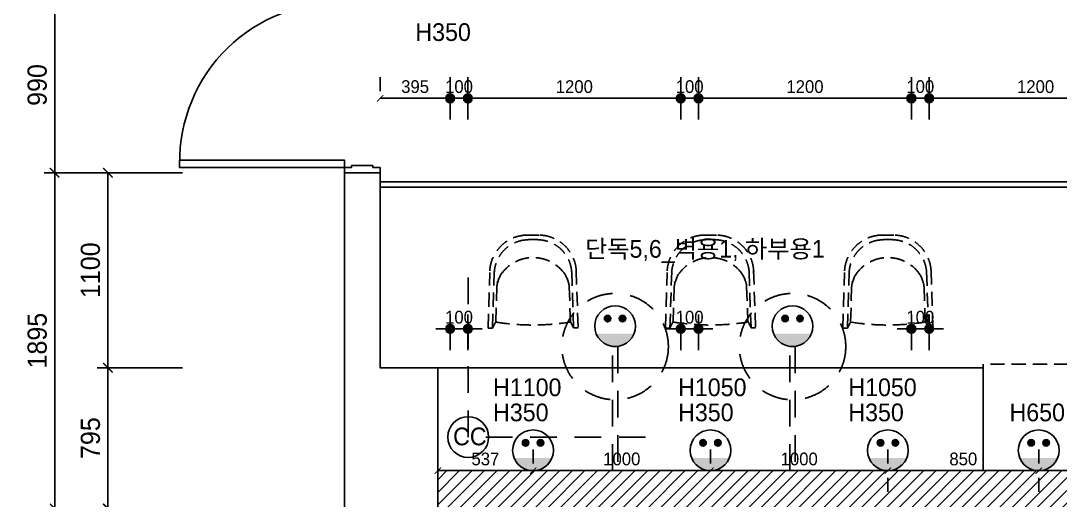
# Model space of a CAD drawing. Header units: millimetres. Extents: x 166504 to 219682, y 69800 to 112988.
# Drawn here: x 193913 to 199772, y 83642 to 86348 of the extents above; entities that cross this region are included whole.
import ezdxf
from ezdxf.enums import TextEntityAlignment as Align

# ---------------------------------------------------------------- set-up
doc = ezdxf.new("R2010")
doc.units = ezdxf.units.MM
doc.header["$LTSCALE"] = 100
doc.header["$PDMODE"] = 3
doc.linetypes.add('DH-HID2', pattern=[1.2, 0.8, -0.4])
doc.linetypes.add('HID', pattern=[2.5, 1.5, -1])
doc.layers.get('DEFPOINTS').update_dxf_attribs({"color": 248})
for name, color, linetype in [('04_FUR', 6, 'Continuous'), ('07-DIM WAL', 5, 'Continuous'), ('3.기호.계단선', 30, 'Continuous'), ('6FUR', 6, 'Continuous'), ('C-WALL1', 2, 'Continuous'), ('CO-DO-FR', 7, 'Continuous'), ('CO-DOOR', 8, 'Continuous'), ('E-DIM(OUT)', 1, 'Continuous'), ('FU-FURM', 251, 'DH-HID2'), ('FUR1', 6, 'Continuous'), ('RC-LIGHT', 7, 'Continuous'), ('WAL NEW', 3, 'Continuous'), ('설비', 140, 'Continuous')]:
    doc.layers.add(name, color=color, linetype=linetype)
doc.styles.add('YOURNAME', font='HY울릉도M.TTF')
doc.styles.add('코레일둥고', font='Korail_Round_Gothic_Medium.ttf')
doc.dimstyles.new('YOURNAME-40', dxfattribs={"dimscale": 40, "dimtxt": 1.8, "dimasz": 0.9, "dimexe": 1, "dimexo": 3, "dimgap": 0.7, "dimtad": 1, "dimdec": 0, "dimzin": 0, "dimdsep": 46, "dimtxsty": 'YOURNAME', "dimblk": 'ARCHTICK', "dimcen": 0, "dimclrd": 1, "dimclre": 1, "dimclrt": 7, "dimadec": 0, "dimazin": 0, "dimtfac": 1, "dimtdec": 0, "dimtix": 1, "dimtmove": 2, "dimatfit": 3, "dimldrblk": 'ARCHTICK', "dimfxl": 1, "dimtolj": 1, "dimtzin": 0, "dimarcsym": 0})
doc.dimstyles.new('YOURNAME-60', dxfattribs={"dimscale": 60, "dimtxt": 1.8, "dimasz": 0.9, "dimexe": 1, "dimexo": 3, "dimgap": 0.7, "dimtad": 1, "dimdec": 0, "dimzin": 0, "dimdsep": 46, "dimtxsty": 'YOURNAME', "dimblk": 'ARCHTICK', "dimcen": 0, "dimclrd": 1, "dimclre": 1, "dimclrt": 7, "dimadec": 0, "dimazin": 0, "dimtfac": 1, "dimtdec": 0, "dimtix": 1, "dimtmove": 2, "dimatfit": 3, "dimldrblk": 'ARCHTICK', "dimfxl": 1, "dimtolj": 1, "dimtzin": 0, "dimarcsym": 0})

# ---------------------------------------------------------------- blocks, each defined once
blk = doc.blocks.new('_ArchTick')
at = {"color": 0, "linetype": 'ByBlock', "const_width": 0.15}
blk.add_lwpolyline([(-0.5, -0.5), (0.5, 0.5)], dxfattribs=at)
blk = doc.blocks.new('*D949')
at = {"layer": 'DEFPOINTS', "color": 0}
for p in [(193804.4, 90045.3), (195004.4, 90045.3), (195004.4, 83595.3)]:
    blk.add_point(p, dxfattribs=at)
at = {"layer": 'E-DIM(OUT)', "color": 1, "lineweight": -2}
for p, q in [((194824.4, 90045.3), (193744.4, 90045.3)), ((193804.4, 83595.3), (193804.4, 90045.3)), ((194824.4, 83595.3), (193744.4, 83595.3))]:
    blk.add_line(p, q, dxfattribs=at)
at = {"layer": 'E-DIM(OUT)', "color": 1, "lineweight": -2, "xscale": 54, "yscale": 54, "zscale": 54}
for p, rotation in [((193804.4, 90045.3), 90), ((193804.4, 83595.3), 270)]:
    blk.add_blockref('_ArchTick', p, dxfattribs=dict(at, rotation=rotation))
at = {"layer": 'E-DIM(OUT)', "color": 7, "insert": (193706.2, 86820.3), "char_height": 108, "attachment_point": 5, "rotation": 90, "style": 'YOURNAME'}
blk.add_mtext('\\A1;6450', dxfattribs=at)
blk = doc.blocks.new('*D953')
at = {"layer": 'DEFPOINTS', "color": 0}
for p in [(195004.4, 86480.3), (194104.4, 85490.3), (195004.4, 85490.3)]:
    blk.add_point(p, dxfattribs=at)
at = {"layer": 'E-DIM(OUT)', "color": 1, "lineweight": -2}
for p, q in [((194824.4, 86480.3), (194044.4, 86480.3)), ((194104.4, 86480.3), (194104.4, 85490.3)), ((194824.4, 85490.3), (194044.4, 85490.3))]:
    blk.add_line(p, q, dxfattribs=at)
at = {"layer": 'E-DIM(OUT)', "color": 1, "lineweight": -2, "xscale": 54, "yscale": 54, "zscale": 54}
for p, rotation in [((194104.4, 86480.3), 90), ((194104.4, 85490.3), 270)]:
    blk.add_blockref('_ArchTick', p, dxfattribs=dict(at, rotation=rotation))
at = {"layer": 'E-DIM(OUT)', "color": 7, "insert": (194006.2, 85985.3), "char_height": 108, "attachment_point": 5, "rotation": 90, "style": 'YOURNAME'}
blk.add_mtext('\\A1;990', dxfattribs=at)
blk = doc.blocks.new('*D954')
at = {"layer": 'DEFPOINTS', "color": 0}
for p in [(195004.4, 85490.3), (194104.4, 83595.3), (195004.4, 83595.3)]:
    blk.add_point(p, dxfattribs=at)
at = {"layer": 'E-DIM(OUT)', "color": 1, "lineweight": -2}
for p, q in [((194824.4, 85490.3), (194044.4, 85490.3)), ((194104.4, 85490.3), (194104.4, 83595.3)), ((194824.4, 83595.3), (194044.4, 83595.3))]:
    blk.add_line(p, q, dxfattribs=at)
at = {"layer": 'E-DIM(OUT)', "color": 1, "lineweight": -2, "xscale": 54, "yscale": 54, "zscale": 54}
for p, rotation in [((194104.4, 85490.3), 90), ((194104.4, 83595.3), 270)]:
    blk.add_blockref('_ArchTick', p, dxfattribs=dict(at, rotation=rotation))
at = {"layer": 'E-DIM(OUT)', "color": 7, "insert": (194006.2, 84542.8), "char_height": 108, "attachment_point": 5, "rotation": 90, "style": 'YOURNAME'}
blk.add_mtext('\\A1;1895', dxfattribs=at)
blk = doc.blocks.new('*D955')
at = {"layer": 'DEFPOINTS', "color": 0}
for p in [(194404.4, 84390.3), (195004.4, 84390.3), (195004.4, 83595.3)]:
    blk.add_point(p, dxfattribs=at)
at = {"layer": 'E-DIM(OUT)', "color": 1, "lineweight": -2}
for p, q in [((194824.4, 84390.3), (194344.4, 84390.3)), ((194404.4, 83595.3), (194404.4, 84390.3)), ((194824.4, 83595.3), (194344.4, 83595.3))]:
    blk.add_line(p, q, dxfattribs=at)
at = {"layer": 'E-DIM(OUT)', "color": 1, "lineweight": -2, "xscale": 54, "yscale": 54, "zscale": 54}
for p, rotation in [((194404.4, 84390.3), 90), ((194404.4, 83595.3), 270)]:
    blk.add_blockref('_ArchTick', p, dxfattribs=dict(at, rotation=rotation))
at = {"layer": 'E-DIM(OUT)', "color": 7, "insert": (194306.3, 83992.8), "char_height": 108, "attachment_point": 5, "rotation": 90, "style": 'YOURNAME'}
blk.add_mtext('\\A1;795', dxfattribs=at)
blk = doc.blocks.new('*D956')
at = {"layer": 'DEFPOINTS', "color": 0}
for p in [(194404.4, 85490.3), (195004.4, 85490.3), (195004.4, 84390.3)]:
    blk.add_point(p, dxfattribs=at)
at = {"layer": 'E-DIM(OUT)', "color": 1, "lineweight": -2}
for p, q in [((194824.4, 85490.3), (194344.4, 85490.3)), ((194404.4, 84390.3), (194404.4, 85490.3)), ((194824.4, 84390.3), (194344.4, 84390.3))]:
    blk.add_line(p, q, dxfattribs=at)
at = {"layer": 'E-DIM(OUT)', "color": 1, "lineweight": -2, "xscale": 54, "yscale": 54, "zscale": 54}
for p, rotation in [((194404.4, 85490.3), 90), ((194404.4, 84390.3), 270)]:
    blk.add_blockref('_ArchTick', p, dxfattribs=dict(at, rotation=rotation))
at = {"layer": 'E-DIM(OUT)', "color": 7, "insert": (194306.2, 84940.3), "char_height": 108, "attachment_point": 5, "rotation": 90, "style": 'YOURNAME'}
blk.add_mtext('\\A1;1100', dxfattribs=at)
blk = doc.blocks.new('VUDAUSEH')
at = {"layer": 'C-WALL1'}
for points in [[(164883.9, 107641.1), (164883.9, 105546.1), (165641.9, 105546.1)], [(165083.9, 107641.1), (164883.9, 107641.1), (165083.9, 107641.1), (165083.9, 106541.1), (165408.9, 106541.1), (165408.9, 105746.1), (165641.9, 105746.1), (165641.9, 105546.1), (165641.9, 105746.1)]]:
    blk.add_lwpolyline(points, dxfattribs=at)
at = {"layer": 'CO-DO-FR'}
blk.add_lwpolyline([(164883.9, 107641.1), (165083.9, 107641.1), (165083.9, 107671.1), (165043.9, 107671.1), (165043.9, 107681.1), (164923.9, 107681.1), (164923.9, 107671.1), (164883.9, 107671.1), (164883.9, 107641.1)], close=True, dxfattribs=at)
at = {"layer": 'CO-DOOR'}
blk.add_lwpolyline([(163953.9, 107711.1), (164883.9, 107711.1), (164883.9, 107671.1), (163953.9, 107671.1)], close=True, dxfattribs=at)
blk.add_arc((164854.4, 107701.1), 900.5, 88.1182, 180.63629, dxfattribs=at)
blk = doc.blocks.new('CJSWJDHE')
at = {"layer": 'WAL NEW'}
h = blk.add_hatch(dxfattribs=at)
h.set_pattern_fill('_USER', color=256, scale=50, angle=45, pattern_type=0)
h.set_pattern_definition([(45, (25800, -15), (-35.355339, 35.355339), [])])
h.paths.add_polyline_path([(207766.4, 83590.3), (207557.4, 83590.3), (207557.4, 83795.3), (207044.4, 83795.3), (207044.4, 83590.3), (201414.4, 83590.3), (201414.4, 83800.3), (200894.4, 83800.3), (200894.4, 83595.3), (196263.4, 83595.3), (196263.4, 83809.3), (207566.4, 83809.3, -0.414214), (207766.4, 83609.3)])
h.paths.add_polyline_path([(205768, 84106.3), (205768, 84293.3), (205914.9, 84293.3), (205914.9, 84106.3)], flags=9)
h.paths.add_polyline_path([(196125, 83599.5), (196125, 83805.1), (196270.7, 83805.1), (196270.7, 83599.5)], flags=9)
h.paths.add_polyline_path([(196123.7, 84003.7), (196123.7, 84195.9), (196270.6, 84195.9), (196270.6, 84003.7)], flags=9)
h.paths.add_polyline_path([(197665.4, 83948.9), (197936.3, 83948.9), (197936.3, 83802), (197665.4, 83802)], flags=9)
at = {"layer": 'FU-FURM', "color": 8}
for p, q in [((196756.4, 85138.5), (196834.3, 85138.6)), ((197756.4, 85138.5), (197834.3, 85138.6)), ((198756.4, 85138.5), (198834.3, 85138.6)), ((196774.4, 85113.2), (196827.5, 85113.2)), ((197774.4, 85113.2), (197827.5, 85113.2)), ((198774.4, 85113.2), (198827.5, 85113.2)), ((196547.1, 84613.7), (196556.8, 84927.8)), ((196572.4, 84613.7), (196582.4, 84934.3)), ((196610.9, 84898.3), (196608.8, 84893)), ((196613.2, 84903.4), (196610.9, 84898.3)), ((196615.4, 84908.1), (196613.2, 84903.4)), ((196617.5, 84912.3), (196615.4, 84908.1)), ((196983.5, 84912.8), (196985.7, 84908.6)), ((196985.7, 84908.6), (196987.9, 84903.8)), ((196987.9, 84903.8), (196990.1, 84898.8)), ((196990.1, 84898.8), (196992.3, 84893.5)), ((197018.7, 84932.4), (197029.4, 84614.3)), ((197043.9, 84939.1), (197054.7, 84614.3)), ((197547.1, 84613.7), (197556.8, 84927.8)), ((197572.4, 84613.7), (197582.4, 84934.3)), ((197610.9, 84898.3), (197608.8, 84893)), ((197613.2, 84903.4), (197610.9, 84898.3)), ((197615.4, 84908.1), (197613.2, 84903.4)), ((197617.5, 84912.3), (197615.4, 84908.1)), ((197983.5, 84912.8), (197985.7, 84908.6)), ((197985.7, 84908.6), (197987.9, 84903.8)), ((197987.9, 84903.8), (197990.1, 84898.8)), ((197990.1, 84898.8), (197992.3, 84893.5)), ((198018.7, 84932.4), (198029.4, 84614.3)), ((198043.9, 84939.1), (198054.7, 84614.3)), ((198547.1, 84613.7), (198556.8, 84927.8)), ((198572.4, 84613.7), (198582.4, 84934.3)), ((198610.9, 84898.3), (198608.8, 84893)), ((198613.2, 84903.4), (198610.9, 84898.3)), ((198615.4, 84908.1), (198613.2, 84903.4)), ((198617.5, 84912.3), (198615.4, 84908.1)), ((198983.5, 84912.8), (198985.7, 84908.6)), ((198985.7, 84908.6), (198987.9, 84903.8)), ((198987.9, 84903.8), (198990.1, 84898.8)), ((198990.1, 84898.8), (198992.3, 84893.5)), ((199018.7, 84932.4), (199029.4, 84614.3)), ((199043.9, 84939.1), (199054.7, 84614.3)), ((196590.4, 84647.5), (196596.6, 84846.1)), ((196596.9, 84849.5), (196596.6, 84846.1)), ((196597.3, 84852.8), (196596.9, 84849.5)), ((196597.7, 84856), (196597.3, 84852.8)), ((196598.2, 84859.1), (196597.7, 84856)), ((196598.8, 84862.4), (196598.2, 84859.1)), ((196599.6, 84865.8), (196598.8, 84862.4)), ((196600.5, 84869.4), (196599.6, 84865.8)), ((196601.7, 84873.4), (196600.5, 84869.4)), ((196603.2, 84877.8), (196601.7, 84873.4)), ((196604.9, 84882.6), (196603.2, 84877.8)), ((196606.8, 84887.8), (196604.9, 84882.6)), ((196608.8, 84893), (196606.8, 84887.8)), ((196992.3, 84893.5), (196994.4, 84888.2)), ((196994.4, 84888.2), (196996.3, 84883.1)), ((196996.3, 84883.1), (196998, 84878.3)), ((196998, 84878.3), (196999.4, 84873.9)), ((196999.4, 84873.9), (197000.6, 84869.9)), ((197000.6, 84869.9), (197001.6, 84866.3)), ((197001.6, 84866.3), (197002.4, 84862.9)), ((197002.4, 84862.9), (197003, 84859.6)), ((197003, 84859.6), (197003.5, 84856.5)), ((197003.5, 84856.5), (197003.9, 84853.3)), ((197003.9, 84853.3), (197004.3, 84850)), ((197004.3, 84850), (197004.7, 84846.6)), ((197004.7, 84846.6), (197011.3, 84648.1)), ((197590.4, 84647.5), (197596.6, 84846.1)), ((197596.9, 84849.5), (197596.6, 84846.1)), ((197597.3, 84852.8), (197596.9, 84849.5)), ((197597.7, 84856), (197597.3, 84852.8)), ((197598.2, 84859.1), (197597.7, 84856)), ((197598.8, 84862.4), (197598.2, 84859.1)), ((197599.6, 84865.8), (197598.8, 84862.4)), ((197600.5, 84869.4), (197599.6, 84865.8)), ((197601.7, 84873.4), (197600.5, 84869.4)), ((197603.2, 84877.8), (197601.7, 84873.4)), ((197604.9, 84882.6), (197603.2, 84877.8)), ((197606.8, 84887.8), (197604.9, 84882.6)), ((197608.8, 84893), (197606.8, 84887.8)), ((197992.3, 84893.5), (197994.4, 84888.2)), ((197994.4, 84888.2), (197996.3, 84883.1)), ((197996.3, 84883.1), (197998, 84878.3)), ((197998, 84878.3), (197999.4, 84873.9)), ((197999.4, 84873.9), (198000.6, 84869.9)), ((198000.6, 84869.9), (198001.6, 84866.3)), ((198001.6, 84866.3), (198002.4, 84862.9)), ((198002.4, 84862.9), (198003, 84859.6)), ((198003, 84859.6), (198003.5, 84856.5)), ((198003.5, 84856.5), (198003.9, 84853.3)), ((198003.9, 84853.3), (198004.3, 84850)), ((198004.3, 84850), (198004.7, 84846.6)), ((198004.7, 84846.6), (198011.3, 84648.1)), ((198590.4, 84647.5), (198596.6, 84846.1)), ((198596.9, 84849.5), (198596.6, 84846.1)), ((198597.3, 84852.8), (198596.9, 84849.5)), ((198597.7, 84856), (198597.3, 84852.8)), ((198598.2, 84859.1), (198597.7, 84856)), ((198598.8, 84862.4), (198598.2, 84859.1)), ((198599.6, 84865.8), (198598.8, 84862.4)), ((198600.5, 84869.4), (198599.6, 84865.8)), ((198601.7, 84873.4), (198600.5, 84869.4)), ((198603.2, 84877.8), (198601.7, 84873.4)), ((198604.9, 84882.6), (198603.2, 84877.8)), ((198606.8, 84887.8), (198604.9, 84882.6)), ((198608.8, 84893), (198606.8, 84887.8)), ((198992.3, 84893.5), (198994.4, 84888.2)), ((198994.4, 84888.2), (198996.3, 84883.1)), ((198996.3, 84883.1), (198998, 84878.3)), ((198998, 84878.3), (198999.4, 84873.9)), ((198999.4, 84873.9), (199000.6, 84869.9)), ((199000.6, 84869.9), (199001.6, 84866.3)), ((199001.6, 84866.3), (199002.4, 84862.9)), ((199002.4, 84862.9), (199003, 84859.6)), ((199003, 84859.6), (199003.5, 84856.5)), ((199003.5, 84856.5), (199003.9, 84853.3)), ((199003.9, 84853.3), (199004.3, 84850)), ((199004.3, 84850), (199004.7, 84846.6)), ((199004.7, 84846.6), (199011.3, 84648.1)), ((196572.4, 84613.7), (196547.1, 84613.7)), ((196589.3, 84647.6), (196572.4, 84613.7)), ((197012.4, 84648.1), (197029.4, 84614.3)), ((197054.7, 84614.3), (197029.4, 84614.3)), ((197572.4, 84613.7), (197547.1, 84613.7)), ((197589.3, 84647.6), (197572.4, 84613.7)), ((198012.4, 84648.1), (198029.4, 84614.3)), ((198054.7, 84614.3), (198029.4, 84614.3)), ((198572.4, 84613.7), (198547.1, 84613.7)), ((198589.3, 84647.6), (198572.4, 84613.7)), ((199012.4, 84648.1), (199029.4, 84614.3)), ((199054.7, 84614.3), (199029.4, 84614.3))]:
    blk.add_line(p, q, dxfattribs=at)
blk.add_lwpolyline([(199338.4, 83809.3), (199938.4, 83809.3), (199938.4, 84409.3), (199338.4, 84409.3)], close=True, dxfattribs=at)
for centre, radius, start, end in [((196770, 84924.9), 213.6, 90.90916, 178.7855), ((196831, 84925), 213.6, 1.35671, 89.233), ((197770, 84924.9), 213.6, 90.90916, 178.7855), ((197831, 84925), 213.6, 1.35671, 89.233), ((198770, 84924.9), 213.6, 90.90916, 178.7855), ((198831, 84925), 213.6, 1.35671, 89.233), ((196776.4, 84917.6), 194.3, 90.90924, 178.78542), ((196824.7, 84917.7), 194.3, 1.35653, 89.23304), ((197776.4, 84917.6), 194.3, 90.90924, 178.78542), ((197824.7, 84917.7), 194.3, 1.35653, 89.23304), ((198776.4, 84917.6), 194.3, 90.90924, 178.78542), ((198824.7, 84917.7), 194.3, 1.35653, 89.23304), ((196800.7, 84793.2), 218.5, 33.19496, 146.94725), ((197800.7, 84793.2), 218.5, 33.19496, 146.94725), ((198800.7, 84793.2), 218.5, 33.19496, 146.94725), ((196800.7, 84793.2), 218.5, 158.34937, 158.47219), ((196800.7, 84793.2), 218.5, 21.66998, 21.79281), ((197800.7, 84793.2), 218.5, 158.34937, 158.47219), ((197800.7, 84793.2), 218.5, 21.66998, 21.79281), ((198800.7, 84793.2), 218.5, 158.34937, 158.47219), ((198800.7, 84793.2), 218.5, 21.66998, 21.79281), ((196799.2, 85961.5), 1330.6, 260.92322, 279.2189), ((197799.2, 85961.5), 1330.6, 260.92322, 279.2189), ((198799.2, 85961.5), 1330.6, 260.92322, 279.2189)]:
    blk.add_arc(centre, radius, start, end, dxfattribs=at)
at = {"layer": 'FUR1', "color": 8, "transparency": 33554687}
blk.add_lwpolyline([(195938.4, 84715.3), (195938.4, 84390.3), (196263.4, 84390.3)], dxfattribs=at)
at = {"layer": 'FUR1', "color": 8}
blk.add_lwpolyline([(196263.4, 84390.3), (199338.4, 84390.3), (199338.4, 83809.3), (196263.4, 83809.3)], close=True, dxfattribs=at)
at = {"layer": 'WAL NEW'}
blk.add_lwpolyline([(207766.4, 83590.3), (207557.4, 83590.3), (207557.4, 83795.3), (207044.4, 83795.3), (207044.4, 83590.3), (201414.4, 83590.3), (201414.4, 83800.3), (200894.4, 83800.3), (200894.4, 83595.3), (196263.4, 83595.3), (196263.4, 83809.3), (207566.4, 83809.3, -0.414214), (207766.4, 83609.3), (207766.4, 83590.3)], format="xyb", dxfattribs=at)
blk.add_blockref('VUDAUSEH', (30854.4, -22150.8))
blk = doc.blocks.new('CCTV')
at = {"layer": '설비', "color": 140}
blk.add_circle((211035.2, 91003.7), 115, dxfattribs=at)
at = {"layer": '설비', "color": 140, "style": '코레일둥고'}
blk.add_text('CC', height=100, dxfattribs=at).set_placement((210949.8, 90957.3))
blk = doc.blocks.new('egoo')
at = {"layer": '설비'}
h = blk.add_hatch(color=140, dxfattribs=at)
edge = h.paths.add_edge_path()
edge.add_arc((1015645.3, 443433.7), 22.3, 0, 360)
h = blk.add_hatch(color=140, dxfattribs=at)
edge = h.paths.add_edge_path()
edge.add_arc((1015747.7, 443433.7), 22.3, 0, 360)
h = blk.add_hatch(color=140, dxfattribs=at)
edge = h.paths.add_edge_path()
edge.add_line((1015826.3, 443329.1), (1015566.6, 443329.1))
edge.add_ellipse((1015696.5, 443381.5), major_axis=(99, 99), ratio=1, start_angle=156.95778, end_angle=293.04222)
at = {"layer": '설비', "color": 140}
for centre, radius in [((1015696.5, 443381.5), 140), ((1015645.3, 443433.7), 22.3), ((1015747.7, 443433.7), 22.3)]:
    blk.add_circle(centre, radius, dxfattribs=at)
blk = doc.blocks.new('*D1322')
at = {"layer": '6FUR', "color": 1, "lineweight": -2}
for p, q in [((196263.4, 83928.6), (196263.4, 83849.3)), ((196800.9, 83928.6), (196800.9, 83849.3)), ((196800.9, 83809.3), (196263.4, 83809.3))]:
    blk.add_line(p, q, dxfattribs=at)
at = {"layer": 'DEFPOINTS', "color": 0}
for p in [(196263.4, 83809.3), (196263.4, 83808.6), (196800.9, 83808.6)]:
    blk.add_point(p, dxfattribs=at)
at = {"layer": '6FUR', "color": 1, "lineweight": -2, "xscale": 36, "yscale": 36, "zscale": 36, "rotation": 180}
blk.add_blockref('_ArchTick', (196263.4, 83809.3), dxfattribs=at)
at = {"layer": '6FUR', "color": 1, "lineweight": -2, "xscale": 36, "yscale": 36, "zscale": 36}
blk.add_blockref('_ArchTick', (196800.9, 83809.3), dxfattribs=at)
at = {"layer": '6FUR', "color": 7, "insert": (196532.1, 83874.7), "char_height": 72, "attachment_point": 5, "style": 'YOURNAME'}
blk.add_mtext('\\A1;537', dxfattribs=at)
blk = doc.blocks.new('*D1323')
at = {"layer": '6FUR', "color": 1, "lineweight": -2}
for p, q in [((196800.9, 83928.6), (196800.9, 83849.3)), ((197800.9, 83928.6), (197800.9, 83849.3)), ((196800.9, 83809.3), (197800.9, 83809.3))]:
    blk.add_line(p, q, dxfattribs=at)
at = {"layer": 'DEFPOINTS', "color": 0}
for p in [(196800.9, 83808.6), (197800.9, 83809.3), (197800.9, 83808.6)]:
    blk.add_point(p, dxfattribs=at)
at = {"layer": '6FUR', "color": 1, "lineweight": -2, "xscale": 36, "yscale": 36, "zscale": 36, "rotation": 180}
blk.add_blockref('_ArchTick', (196800.9, 83809.3), dxfattribs=at)
at = {"layer": '6FUR', "color": 1, "lineweight": -2, "xscale": 36, "yscale": 36, "zscale": 36}
blk.add_blockref('_ArchTick', (197800.9, 83809.3), dxfattribs=at)
at = {"layer": '6FUR', "color": 7, "insert": (197300.9, 83874.7), "char_height": 72, "attachment_point": 5, "style": 'YOURNAME'}
blk.add_mtext('\\A1;1000', dxfattribs=at)
blk = doc.blocks.new('*D1324')
at = {"layer": '6FUR', "color": 1, "lineweight": -2}
for p, q in [((197800.9, 83928.6), (197800.9, 83849.3)), ((198800.9, 83928.6), (198800.9, 83849.3)), ((197800.9, 83809.3), (198800.9, 83809.3))]:
    blk.add_line(p, q, dxfattribs=at)
at = {"layer": 'DEFPOINTS', "color": 0}
for p in [(197800.9, 83808.6), (198800.9, 83809.3), (198800.9, 83808.6)]:
    blk.add_point(p, dxfattribs=at)
at = {"layer": '6FUR', "color": 1, "lineweight": -2, "xscale": 36, "yscale": 36, "zscale": 36, "rotation": 180}
blk.add_blockref('_ArchTick', (197800.9, 83809.3), dxfattribs=at)
at = {"layer": '6FUR', "color": 1, "lineweight": -2, "xscale": 36, "yscale": 36, "zscale": 36}
blk.add_blockref('_ArchTick', (198800.9, 83809.3), dxfattribs=at)
at = {"layer": '6FUR', "color": 7, "insert": (198300.9, 83874.7), "char_height": 72, "attachment_point": 5, "style": 'YOURNAME'}
blk.add_mtext('\\A1;1000', dxfattribs=at)
blk = doc.blocks.new('*D1325')
at = {"layer": '6FUR', "color": 1, "lineweight": -2}
for p, q in [((199650.9, 83928.6), (199650.9, 83849.3)), ((199650.9, 83809.3), (198800.9, 83809.3)), ((198800.9, 83689.3), (198800.9, 83769.3))]:
    blk.add_line(p, q, dxfattribs=at)
at = {"layer": 'DEFPOINTS', "color": 0}
for p in [(198800.9, 83809.3), (198800.9, 83809.3), (199650.9, 83808.6)]:
    blk.add_point(p, dxfattribs=at)
at = {"layer": '6FUR', "color": 1, "lineweight": -2, "xscale": 36, "yscale": 36, "zscale": 36, "rotation": 180}
blk.add_blockref('_ArchTick', (198800.9, 83809.3), dxfattribs=at)
at = {"layer": '6FUR', "color": 1, "lineweight": -2, "xscale": 36, "yscale": 36, "zscale": 36}
blk.add_blockref('_ArchTick', (199650.9, 83809.3), dxfattribs=at)
at = {"layer": '6FUR', "color": 7, "insert": (199225.9, 83874.8), "char_height": 72, "attachment_point": 5, "style": 'YOURNAME'}
blk.add_mtext('\\A1;850', dxfattribs=at)
blk = doc.blocks.new('*D1326')
at = {"layer": '6FUR', "color": 1, "lineweight": -2}
for p, q in [((202200.9, 83928.6), (202200.9, 83849.3)), ((202200.9, 83809.3), (199650.9, 83809.3)), ((199650.9, 83689.3), (199650.9, 83769.3))]:
    blk.add_line(p, q, dxfattribs=at)
at = {"layer": 'DEFPOINTS', "color": 0}
for p in [(199650.9, 83809.3), (199650.9, 83809.3), (202200.9, 83808.6)]:
    blk.add_point(p, dxfattribs=at)
at = {"layer": '6FUR', "color": 1, "lineweight": -2, "xscale": 36, "yscale": 36, "zscale": 36, "rotation": 180}
blk.add_blockref('_ArchTick', (199650.9, 83809.3), dxfattribs=at)
at = {"layer": '6FUR', "color": 1, "lineweight": -2, "xscale": 36, "yscale": 36, "zscale": 36}
blk.add_blockref('_ArchTick', (202200.9, 83809.3), dxfattribs=at)
at = {"layer": '6FUR', "color": 7, "insert": (200925.9, 83874.7), "char_height": 72, "attachment_point": 5, "style": 'YOURNAME'}
blk.add_mtext('\\A1;2550', dxfattribs=at)
blk = doc.blocks.new('1')
at = {"linetype": 'Continuous'}
h = blk.add_hatch(color=4, dxfattribs=at)
h.dxf.hatch_style = 1
edge = h.paths.add_edge_path()
edge.add_arc((11539653.5, -14273503.8), 37.5, 0, 360)
at = {"color": 1, "linetype": 'Continuous'}
for p, q in [((11539653.5, -14273637.1), (11539653.5, -14273370.5)), ((11539520.2, -14273503.8), (11539786.8, -14273503.8))]:
    blk.add_line(p, q, dxfattribs=at)
at = {"color": 4, "linetype": 'Continuous'}
for radius in [41.5, 37.5]:
    blk.add_circle((11539653.5, -14273503.8), radius, dxfattribs=at)
blk = doc.blocks.new('*D1386')
at = {"layer": '07-DIM WAL', "color": 1, "lineweight": -2}
for p, q in [((198897.4, 85910.3), (199069.4, 85910.3)), ((198933.4, 85790.3), (198933.4, 85870.3)), ((199033.4, 85790.3), (199033.4, 85870.3))]:
    blk.add_line(p, q, dxfattribs=at)
at = {"layer": 'DEFPOINTS', "color": 0}
for p in [(198933.4, 85910.3), (199033.4, 85910.3), (199033.4, 85910.3)]:
    blk.add_point(p, dxfattribs=at)
at = {"layer": '07-DIM WAL', "color": 1, "lineweight": -2, "xscale": 36, "yscale": 36, "zscale": 36}
blk.add_blockref('_ArchTick', (198933.4, 85910.3), dxfattribs=at)
at = {"layer": '07-DIM WAL', "color": 1, "lineweight": -2, "xscale": 36, "yscale": 36, "zscale": 36, "rotation": 180}
blk.add_blockref('_ArchTick', (199033.4, 85910.3), dxfattribs=at)
at = {"layer": '07-DIM WAL', "color": 7, "insert": (198983.4, 85975.7), "char_height": 72, "attachment_point": 5, "style": 'YOURNAME'}
blk.add_mtext('\\A1;100', dxfattribs=at)
blk = doc.blocks.new('*D1387')
at = {"layer": '07-DIM WAL', "color": 1, "lineweight": -2}
for p, q in [((197597.4, 85910.3), (197769.4, 85910.3)), ((197633.4, 85790.3), (197633.4, 85870.3)), ((197733.4, 85790.3), (197733.4, 85870.3))]:
    blk.add_line(p, q, dxfattribs=at)
at = {"layer": 'DEFPOINTS', "color": 0}
for p in [(197633.4, 85910.3), (197733.4, 85910.3), (197733.4, 85910.3)]:
    blk.add_point(p, dxfattribs=at)
at = {"layer": '07-DIM WAL', "color": 1, "lineweight": -2, "xscale": 36, "yscale": 36, "zscale": 36}
blk.add_blockref('_ArchTick', (197633.4, 85910.3), dxfattribs=at)
at = {"layer": '07-DIM WAL', "color": 1, "lineweight": -2, "xscale": 36, "yscale": 36, "zscale": 36, "rotation": 180}
blk.add_blockref('_ArchTick', (197733.4, 85910.3), dxfattribs=at)
at = {"layer": '07-DIM WAL', "color": 7, "insert": (197683.4, 85975.7), "char_height": 72, "attachment_point": 5, "style": 'YOURNAME'}
blk.add_mtext('\\A1;100', dxfattribs=at)
blk = doc.blocks.new('*D1388')
at = {"layer": '07-DIM WAL', "color": 1, "lineweight": -2}
for p, q in [((196297.4, 85910.3), (196469.4, 85910.3)), ((196333.4, 85790.3), (196333.4, 85870.3)), ((196433.4, 85790.3), (196433.4, 85870.3))]:
    blk.add_line(p, q, dxfattribs=at)
at = {"layer": 'DEFPOINTS', "color": 0}
for p in [(196333.4, 85910.3), (196433.4, 85910.3), (196433.4, 85910.3)]:
    blk.add_point(p, dxfattribs=at)
at = {"layer": '07-DIM WAL', "color": 1, "lineweight": -2, "xscale": 36, "yscale": 36, "zscale": 36}
blk.add_blockref('_ArchTick', (196333.4, 85910.3), dxfattribs=at)
at = {"layer": '07-DIM WAL', "color": 1, "lineweight": -2, "xscale": 36, "yscale": 36, "zscale": 36, "rotation": 180}
blk.add_blockref('_ArchTick', (196433.4, 85910.3), dxfattribs=at)
at = {"layer": '07-DIM WAL', "color": 7, "insert": (196383.4, 85975.7), "char_height": 72, "attachment_point": 5, "style": 'YOURNAME'}
blk.add_mtext('\\A1;100', dxfattribs=at)
blk = doc.blocks.new('*D1389')
at = {"layer": '6FUR', "color": 1, "lineweight": -2}
for p, q in [((199033.4, 86030.3), (199033.4, 85950.3)), ((200233.4, 86030.3), (200233.4, 85950.3)), ((200233.4, 85910.3), (199033.4, 85910.3))]:
    blk.add_line(p, q, dxfattribs=at)
at = {"layer": 'DEFPOINTS', "color": 0}
for p in [(199033.4, 85910.3), (199033.4, 85910.3), (200233.4, 85910.3)]:
    blk.add_point(p, dxfattribs=at)
at = {"layer": '6FUR', "color": 1, "lineweight": -2, "xscale": 36, "yscale": 36, "zscale": 36, "rotation": 180}
blk.add_blockref('_ArchTick', (199033.4, 85910.3), dxfattribs=at)
at = {"layer": '6FUR', "color": 1, "lineweight": -2, "xscale": 36, "yscale": 36, "zscale": 36}
blk.add_blockref('_ArchTick', (200233.4, 85910.3), dxfattribs=at)
at = {"layer": '6FUR', "color": 7, "insert": (199633.4, 85975.7), "char_height": 72, "attachment_point": 5, "style": 'YOURNAME'}
blk.add_mtext('\\A1;1200', dxfattribs=at)
blk = doc.blocks.new('*D1390')
at = {"layer": '6FUR', "color": 1, "lineweight": -2}
for p, q in [((197733.4, 86030.3), (197733.4, 85950.3)), ((198933.4, 86030.3), (198933.4, 85950.3)), ((198933.4, 85910.3), (197733.4, 85910.3))]:
    blk.add_line(p, q, dxfattribs=at)
at = {"layer": 'DEFPOINTS', "color": 0}
for p in [(197733.4, 85910.3), (197733.4, 85910.3), (198933.4, 85910.3)]:
    blk.add_point(p, dxfattribs=at)
at = {"layer": '6FUR', "color": 1, "lineweight": -2, "xscale": 36, "yscale": 36, "zscale": 36, "rotation": 180}
blk.add_blockref('_ArchTick', (197733.4, 85910.3), dxfattribs=at)
at = {"layer": '6FUR', "color": 1, "lineweight": -2, "xscale": 36, "yscale": 36, "zscale": 36}
blk.add_blockref('_ArchTick', (198933.4, 85910.3), dxfattribs=at)
at = {"layer": '6FUR', "color": 7, "insert": (198333.4, 85975.7), "char_height": 72, "attachment_point": 5, "style": 'YOURNAME'}
blk.add_mtext('\\A1;1200', dxfattribs=at)
blk = doc.blocks.new('*D1391')
at = {"layer": '6FUR', "color": 1, "lineweight": -2}
for p, q in [((196433.4, 86030.3), (196433.4, 85950.3)), ((197633.4, 86030.3), (197633.4, 85950.3)), ((197633.4, 85910.3), (196433.4, 85910.3))]:
    blk.add_line(p, q, dxfattribs=at)
at = {"layer": 'DEFPOINTS', "color": 0}
for p in [(196433.4, 85910.3), (196433.4, 85910.3), (197633.4, 85910.3)]:
    blk.add_point(p, dxfattribs=at)
at = {"layer": '6FUR', "color": 1, "lineweight": -2, "xscale": 36, "yscale": 36, "zscale": 36, "rotation": 180}
blk.add_blockref('_ArchTick', (196433.4, 85910.3), dxfattribs=at)
at = {"layer": '6FUR', "color": 1, "lineweight": -2, "xscale": 36, "yscale": 36, "zscale": 36}
blk.add_blockref('_ArchTick', (197633.4, 85910.3), dxfattribs=at)
at = {"layer": '6FUR', "color": 7, "insert": (197033.4, 85975.7), "char_height": 72, "attachment_point": 5, "style": 'YOURNAME'}
blk.add_mtext('\\A1;1200', dxfattribs=at)
blk = doc.blocks.new('*D1392')
at = {"layer": '6FUR', "color": 1, "lineweight": -2}
for p, q in [((195938.4, 86030.3), (195938.4, 85950.3)), ((196333.4, 86030.3), (196333.4, 85950.3)), ((196333.4, 85910.3), (195938.4, 85910.3))]:
    blk.add_line(p, q, dxfattribs=at)
at = {"layer": 'DEFPOINTS', "color": 0}
for p in [(195938.4, 85910.3), (195938.4, 85910.3), (196333.4, 85910.3)]:
    blk.add_point(p, dxfattribs=at)
at = {"layer": '6FUR', "color": 1, "lineweight": -2, "xscale": 36, "yscale": 36, "zscale": 36, "rotation": 180}
blk.add_blockref('_ArchTick', (195938.4, 85910.3), dxfattribs=at)
at = {"layer": '6FUR', "color": 1, "lineweight": -2, "xscale": 36, "yscale": 36, "zscale": 36}
blk.add_blockref('_ArchTick', (196333.4, 85910.3), dxfattribs=at)
at = {"layer": '6FUR', "color": 7, "insert": (196135.9, 85975.8), "char_height": 72, "attachment_point": 5, "style": 'YOURNAME'}
blk.add_mtext('\\A1;395', dxfattribs=at)
blk = doc.blocks.new('*D1395')
at = {"layer": '07-DIM WAL', "color": 1, "lineweight": -2}
for p, q in [((198897.4, 84609.3), (199069.4, 84609.3)), ((198933.4, 84489.3), (198933.4, 84569.3)), ((199033.4, 84489.3), (199033.4, 84569.3))]:
    blk.add_line(p, q, dxfattribs=at)
at = {"layer": 'DEFPOINTS', "color": 0}
for p in [(198933.4, 84609.3), (199033.4, 84609.3), (199033.4, 84609.3)]:
    blk.add_point(p, dxfattribs=at)
at = {"layer": '07-DIM WAL', "color": 1, "lineweight": -2, "xscale": 36, "yscale": 36, "zscale": 36}
blk.add_blockref('_ArchTick', (198933.4, 84609.3), dxfattribs=at)
at = {"layer": '07-DIM WAL', "color": 1, "lineweight": -2, "xscale": 36, "yscale": 36, "zscale": 36, "rotation": 180}
blk.add_blockref('_ArchTick', (199033.4, 84609.3), dxfattribs=at)
at = {"layer": '07-DIM WAL', "color": 7, "insert": (198983.4, 84674.7), "char_height": 72, "attachment_point": 5, "style": 'YOURNAME'}
blk.add_mtext('\\A1;100', dxfattribs=at)
blk = doc.blocks.new('*D1396')
at = {"layer": '07-DIM WAL', "color": 1, "lineweight": -2}
for p, q in [((197597.4, 84609.3), (197769.4, 84609.3)), ((197633.4, 84489.3), (197633.4, 84569.3)), ((197733.4, 84489.3), (197733.4, 84569.3))]:
    blk.add_line(p, q, dxfattribs=at)
at = {"layer": 'DEFPOINTS', "color": 0}
for p in [(197633.4, 84609.3), (197733.4, 84609.3), (197733.4, 84609.3)]:
    blk.add_point(p, dxfattribs=at)
at = {"layer": '07-DIM WAL', "color": 1, "lineweight": -2, "xscale": 36, "yscale": 36, "zscale": 36}
blk.add_blockref('_ArchTick', (197633.4, 84609.3), dxfattribs=at)
at = {"layer": '07-DIM WAL', "color": 1, "lineweight": -2, "xscale": 36, "yscale": 36, "zscale": 36, "rotation": 180}
blk.add_blockref('_ArchTick', (197733.4, 84609.3), dxfattribs=at)
at = {"layer": '07-DIM WAL', "color": 7, "insert": (197683.4, 84674.7), "char_height": 72, "attachment_point": 5, "style": 'YOURNAME'}
blk.add_mtext('\\A1;100', dxfattribs=at)
blk = doc.blocks.new('*D1397')
at = {"layer": '07-DIM WAL', "color": 1, "lineweight": -2}
for p, q in [((196297.4, 84609.3), (196469.4, 84609.3)), ((196333.4, 84489.3), (196333.4, 84569.3)), ((196433.4, 84489.3), (196433.4, 84569.3))]:
    blk.add_line(p, q, dxfattribs=at)
at = {"layer": 'DEFPOINTS', "color": 0}
for p in [(196333.4, 84609.3), (196433.4, 84609.3), (196433.4, 84609.3)]:
    blk.add_point(p, dxfattribs=at)
at = {"layer": '07-DIM WAL', "color": 1, "lineweight": -2, "xscale": 36, "yscale": 36, "zscale": 36}
blk.add_blockref('_ArchTick', (196333.4, 84609.3), dxfattribs=at)
at = {"layer": '07-DIM WAL', "color": 1, "lineweight": -2, "xscale": 36, "yscale": 36, "zscale": 36, "rotation": 180}
blk.add_blockref('_ArchTick', (196433.4, 84609.3), dxfattribs=at)
at = {"layer": '07-DIM WAL', "color": 7, "insert": (196383.4, 84674.7), "char_height": 72, "attachment_point": 5, "style": 'YOURNAME'}
blk.add_mtext('\\A1;100', dxfattribs=at)

msp = doc.modelspace()

# ---------------------------------------------------------------- linework, layer by layer
at = {"layer": '04_FUR', "linetype": 'HID'}
for points in [[(197248.4, 84509.3), (197278.4, 84509.3), (197278.4, 83809.3), (197248.4, 83809.3)], [(198248.4, 84509.3), (198278.4, 84509.3), (198278.4, 83809.3), (198248.4, 83809.3)]]:
    msp.add_lwpolyline(points, close=True, dxfattribs=at)
for centre in [(197263.4, 84509.3), (198263.4, 84509.3)]:
    msp.add_circle(centre, 300, dxfattribs=at)
at = {"layer": 'RC-LIGHT', "color": 140}
msp.add_lwpolyline([(195938.4, 85439.3), (195938.4, 85409.3), (205898.4, 85409.3), (205898.4, 89785.3), (205868.4, 89785.3), (205868.4, 85439.3), (195938.4, 85439.3)], dxfattribs=at)
at = {"layer": '설비', "linetype": 'HID'}
msp.add_lwpolyline([(197435.3, 83998.7), (196435.3, 83998.7), (196435.3, 84998.7)], dxfattribs=at)

# ---------------------------------------------------------------- block references
at = {"layer": '07-DIM WAL'}
msp.add_blockref('CJSWJDHE', (0, 0), dxfattribs=at)
at = {"layer": 'RC-LIGHT', "xscale": 0.6024096385271789, "yscale": 0.6024096385271789, "zscale": 0.6024096385271789, "rotation": 270}
for p in [(8794829.6, 7037508.8), (8794929.6, 7037508.8), (8796129.6, 7037508.8), (8796229.6, 7037508.8), (8797429.6, 7037508.8), (8797529.6, 7037508.8), (8794829.6, 7036207.8), (8794929.6, 7036207.8), (8796129.6, 7036207.8), (8796229.6, 7036207.8), (8797429.6, 7036207.8), (8797529.6, 7036207.8)]:
    msp.add_blockref('1', p, dxfattribs=at)
at = {"layer": '설비', "color": 140, "xscale": 0.8214285869294655, "yscale": 0.8214285869294655, "zscale": 0.8214285869294655}
for p in [(-637058.8, -279581.9), (-636058.8, -279581.9), (-637521.3, -280282.6), (-636521.3, -280282.6), (-635521.3, -280282.6), (-634671.3, -280282.6)]:
    msp.add_blockref('egoo', p, dxfattribs=at)
at = {"layer": '설비'}
msp.add_blockref('CCTV', (-14599.9, -7005), dxfattribs=at)

# ---------------------------------------------------------------- texts
at = {"layer": '3.기호.계단선', "transparency": 33554687, "style": '코레일둥고'}
msp.add_text('단독5,6_벽용1, 하부용1', height=100, dxfattribs=at).set_placement((197093.5, 85110.7), align=Align.TOP_LEFT)
at = {"layer": 'RC-LIGHT', "style": '코레일둥고'}
for s, p in [('H350', (196137.4, 86333.9)), ('H1100', (196575.4, 84329.6)), ('H1050', (197618.4, 84329.6)), ('H1050', (198577.8, 84329.6)), ('H350', (196575.4, 84187.9)), ('H350', (197618.4, 84187.9)), ('H350', (198577.8, 84187.9)), ('H650', (199486.3, 84187.9))]:
    msp.add_text(s, height=100, dxfattribs=at).set_placement(p, align=Align.TOP_LEFT)

# ---------------------------------------------------------------- dimensions: what is measured, and where the dimension line sits
at = {"layer": '07-DIM WAL'}
for base, p1, p2, picture, middle in [((196433.4, 85910.3), (196333.4, 85910.3), (196433.4, 85910.3), '*D1388', (196383.4, 85975.7)), ((197733.4, 85910.3), (197633.4, 85910.3), (197733.4, 85910.3), '*D1387', (197683.4, 85975.7)), ((199033.4, 85910.3), (198933.4, 85910.3), (199033.4, 85910.3), '*D1386', (198983.4, 85975.7)), ((196433.4, 84609.3), (196333.4, 84609.3), (196433.4, 84609.3), '*D1397', (196383.4, 84674.7)), ((197733.4, 84609.3), (197633.4, 84609.3), (197733.4, 84609.3), '*D1396', (197683.4, 84674.7)), ((199033.4, 84609.3), (198933.4, 84609.3), (199033.4, 84609.3), '*D1395', (198983.4, 84674.7))]:
    dim = msp.add_linear_dim(base=base, p1=p1, p2=p2, dimstyle='YOURNAME-40', dxfattribs=at)
    dim.commit()
    dim.dimension.update_dxf_attribs({"geometry": picture, "text_midpoint": middle})
at = {"layer": '6FUR'}
for base, p1, p2, picture, middle in [((195938.4, 85910.3), (196333.4, 85910.3), (195938.4, 85910.3), '*D1392', (196135.9, 85975.8)), ((196433.4, 85910.3), (197633.4, 85910.3), (196433.4, 85910.3), '*D1391', (197033.4, 85975.7)), ((197733.4, 85910.3), (198933.4, 85910.3), (197733.4, 85910.3), '*D1390', (198333.4, 85975.7)), ((199033.4, 85910.3), (200233.4, 85910.3), (199033.4, 85910.3), '*D1389', (199633.4, 85975.7)), ((196263.379231, 83809.302343), (196800.87923, 83808.629294), (196263.379231, 83808.629294), '*D1322', (196532.12923, 83874.740426)), ((197800.9, 83809.3), (196800.9, 83808.6), (197800.9, 83808.6), '*D1323', (197300.9, 83874.7)), ((198800.9, 83809.3), (197800.9, 83808.6), (198800.9, 83808.6), '*D1324', (198300.9, 83874.7)), ((198800.9, 83809.3), (199650.9, 83808.6), (198800.9, 83809.3), '*D1325', (199225.9, 83874.8)), ((199650.9, 83809.3), (202200.9, 83808.6), (199650.9, 83809.3), '*D1326', (200925.9, 83874.7))]:
    dim = msp.add_linear_dim(base=base, p1=p1, p2=p2, dimstyle='YOURNAME-40', dxfattribs=at)
    dim.commit()
    dim.dimension.update_dxf_attribs({"geometry": picture, "text_midpoint": middle})
at = {"layer": 'E-DIM(OUT)'}
for base, p1, p2, picture, middle in [((193804.4, 90045.3), (195004.4, 83595.3), (195004.4, 90045.3), '*D949', (193706.2, 86820.3)), ((194104.4, 85490.3), (195004.4, 86480.3), (195004.4, 85490.3), '*D953', (194006.2, 85985.3)), ((194104.4, 83595.3), (195004.4, 85490.3), (195004.4, 83595.3), '*D954', (194006.2, 84542.8)), ((194404.4, 85490.3), (195004.4, 84390.3), (195004.4, 85490.3), '*D956', (194306.2, 84940.3)), ((194404.4, 84390.3), (195004.4, 83595.3), (195004.4, 84390.3), '*D955', (194306.3, 83992.8))]:
    dim = msp.add_linear_dim(base=base, p1=p1, p2=p2, angle=90, dimstyle='YOURNAME-60', dxfattribs=at)
    dim.commit()
    dim.dimension.update_dxf_attribs({"geometry": picture, "text_midpoint": middle})

doc.saveas('drawing.dxf')
